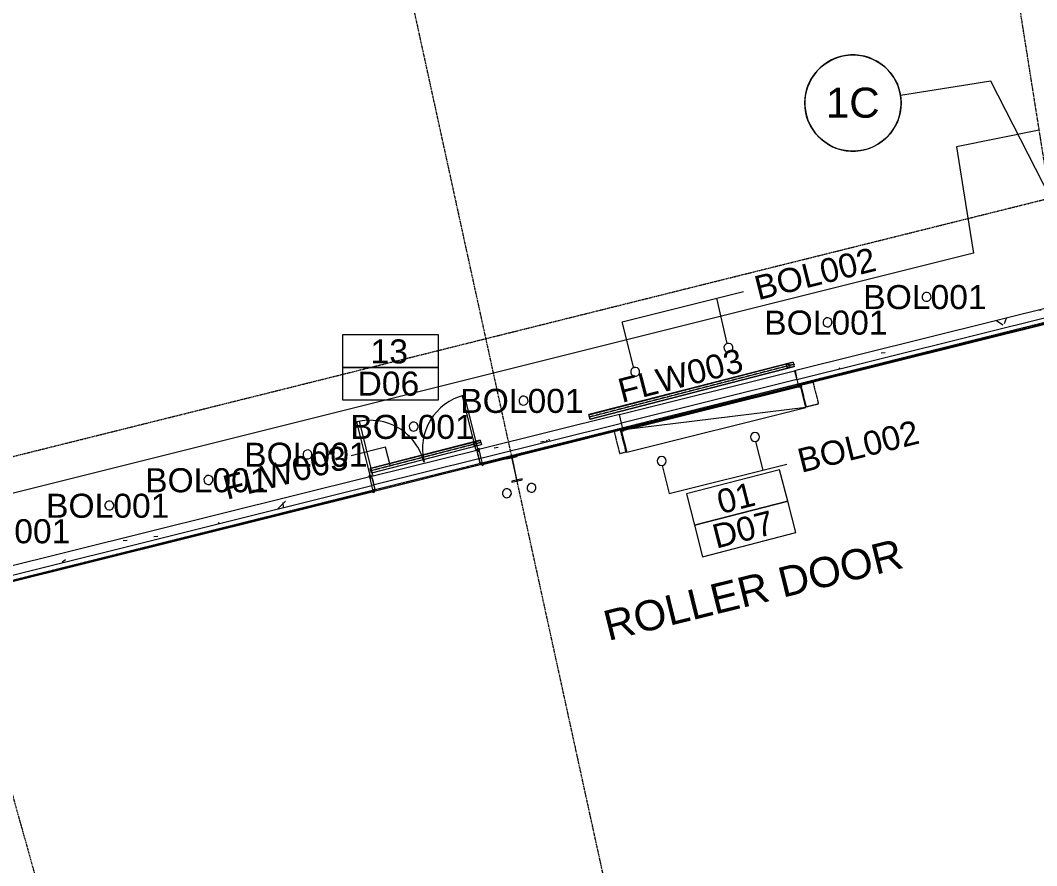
# Model space of a CAD drawing. Header units: millimetres. Extents: x -2612262 to -2065320, y 3717813 to 4283368.
# Drawn here: x -2343105 to -2326216, y 4027433 to 4041481 of the extents above; entities that cross this region are included whole.
import ezdxf

# ---------------------------------------------------------------- set-up
doc = ezdxf.new("R2010")
doc.units = ezdxf.units.MM
for name, pattern in [('Aligning Line', [3.2004, 1.6002, -1.6002]), ('Dash Small', [9, 3, -1.5, 3, -1.5]), ('Grid Line', [21, 12, -3, 3, -3]), ('Hidden', [6, 4, -2]), ('Overhead', [4, 2.5, -1.5])]:
    doc.linetypes.add(name, pattern=pattern)
for name, color, linetype, lineweight in [('A-ANNO-DIMS', 211, 'Continuous', 5), ('A-ANNO-DIMS-200', 211, 'Continuous', 5), ('A-ANNO-KEYN', 231, 'Continuous', 5), ('A-DOOR', 31, 'Continuous', 5), ('A-DOOR-FRAM', 31, 'Continuous', 5), ('A-DOOR-IDEN', 31, 'Continuous', 5), ('A-FLOR', 192, 'Continuous', 5), ('A-FLOR-OVHD', 1, 'Overhead', 13), ('A-GENM', 13, 'Continuous', 5), ('A-GENM-HDLN', 13, 'Hidden', 5), ('A-WALL', 113, 'Continuous', 5), ('A-WALL-FNSH', 113, 'Continuous', 13), ('A-WALL-PATT', 111, 'Continuous', 13), ('G-ANNO-REFR', 1, 'Aligning Line', 5), ('G-ANNO-TEXT', 231, 'Continuous', 5), ('P-SANR-FIXT', 6, 'Continuous', 5), ('Q-SPCQ', 91, 'Continuous', 5), ('S-BEAM', 12, 'Continuous', 5), ('S-GRID', 1, 'Continuous', 5), ('S-GRID-IDEN', 1, 'Continuous', 5)]:
    doc.layers.add(name, color=color, linetype=linetype, lineweight=lineweight)
doc.styles.add('Arial', font='arial.ttf', dxfattribs={"height": 500})
doc.styles.add('Arial_2', font='arial.ttf', dxfattribs={"height": 400})
doc.dimstyles.new('2_5-Diagonal-_deg_-Decimal_O', dxfattribs={"dimscale": 304.8, "dimtxt": 510.1297, "dimasz": 0.984252, "dimexe": 0.656168, "dimexo": 0.0625, "dimgap": 0.984252, "dimtad": 1, "dimdec": 0, "dimzin": 0, "dimdsep": 46, "dimtxsty": 'Arial', "dimblk1": 'OBLIQUE', "dimblk2": 'OBLIQUE', "dimsah": 1, "dimcen": 0.09, "dimdle": 0.656168, "dimazin": 0, "dimtfac": 1, "dimtdec": 4, "dimtix": 1, "dimtmove": 0, "dimatfit": 3, "dimfxl": 3.28084, "dimfxlon": 1, "dimtvp": 1, "dimtfill": 1, "dimtolj": 1, "dimtzin": 0, "dimlwd": 15, "dimlwe": 15, "dimarcsym": 2})
picture_1 = doc.add_image_def('image1.jpg', size_in_pixel=(6528, 5638))

# ---------------------------------------------------------------- blocks, each defined once
blk = doc.blocks.new('Door-Roller-Standard - D07_3000x3000x20-Flat-Standard Motor-Anodised Clear-1413415-GA - Part B')
at = {"layer": 'A-DOOR', "linetype": 'Dash Small'}
for p, q in [((-1750, 127), (-1750, 505)), ((-1750, 505), (-1545, 505)), ((-1545, 505), (-1545, 127)), ((1545, 505), (1545, 127)), ((1655, 505), (1545, 505)), ((1655, 127), (1655, 505)), ((-1545, 127), (-1750, 127)), ((1545, 127), (1655, 127))]:
    blk.add_line(p, q, dxfattribs=at)
at = {"layer": 'A-DOOR-FRAM'}
for p, q in [((-1545, 157), (-1500, 157)), ((-1545, 127), (-1545, 157)), ((-1500, 127), (-1545, 127)), ((-1541, 155), (-1541, 129)), ((-1500, 155), (-1541, 155)), ((-1541, 129), (-1500, 129)), ((-1500, 157), (-1500, 155)), ((-1500, 129), (-1500, 127)), ((1500, 157), (1545, 157)), ((1500, 155), (1500, 157)), ((1541, 155), (1500, 155)), ((1500, 129), (1541, 129)), ((1500, 127), (1500, 129)), ((1545, 127), (1500, 127)), ((1541, 129), (1541, 155)), ((1545, 157), (1545, 127))]:
    blk.add_line(p, q, dxfattribs=at)
blk = doc.blocks.new('X_Door-Panel-Roller-Standard - Standard-2852226-GA - Part B')
at = {"layer": 'A-DOOR'}
for p, q in [((-1535, 368), (1535, -10)), ((1535, 368), (-1535, 368)), ((-1535, 368), (-1535, -10)), ((1535, -10), (1535, 368)), ((-1535, 10), (1535, 10)), ((-1535, -10), (-1535, 10)), ((1535, 10), (1535, -10)), ((-1535, -10), (1535, -10)), ((1535, -10), (-1535, -10))]:
    blk.add_line(p, q, dxfattribs=at)
blk = doc.blocks.new('Bollard_Typical - 150mm Diameter - BOL002 _removable_-1561748-GA - Part B')
at = {"layer": 'Q-SPCQ'}
for start, end in [(360, 180), (180, 0)]:
    blk.add_arc((1.2, -75), 75, start, end, dxfattribs=at)
blk = doc.blocks.new('Downpipe - Straight - 01 - 150D-1306548-GA - Part B')
at = {"layer": 'P-SANR-FIXT'}
for start, end in [(0, 180), (360, 180), (180, 0), (180, 360)]:
    blk.add_arc((-40, 100), 75, start, end, dxfattribs=at)
blk = doc.blocks.new('Downpipe - Straight - 01 - 150D-1468595-GA - Part B')
at = {"layer": 'P-SANR-FIXT'}
for start, end in [(360, 180), (0, 180), (180, 360), (180, 0)]:
    blk.add_arc((-40, -100), 75, start, end, dxfattribs=at)
blk = doc.blocks.new('Door-Hinge-Double EXTERNAL - 2340x920x920x40-Solid Core-Metal Frame-Double Rebate Wraparound GRILLE-958845-GA - Part B')
at = {"layer": 'A-DOOR'}
for p, q in [((-921, 142), (-921, 1062)), ((-921, 1062), (-881, 1062)), ((-881, 1062), (-881, 142)), ((921, 1062), (881, 1062)), ((881, 1062), (881, 142)), ((921, 142), (921, 1062)), ((-881, 142), (-921, 142)), ((881, 142), (921, 142))]:
    blk.add_line(p, q, dxfattribs=at)
for centre, start, end in [((-921, 142), 360, 90), ((921, 142), 90, 180)]:
    blk.add_arc(centre, 920, start, end, dxfattribs=at)
blk = doc.blocks.new('X_Door-Frame-Metal - Standard-2852210-GA - Part B')
at = {"layer": 'A-DOOR-FRAM'}
for p, q in [((-923, 142), (-943, 142)), ((-943, 142), (-943, 128)), ((-943, 128), (-928, 128)), ((-941, 130), (-941, 140)), ((-941, 140), (-925, 140)), ((-941, 140), (-941, 130)), ((-928, 130), (-941, 130)), ((-928, 128), (-928, 130)), ((-925, 140), (-925, 99)), ((-925, 99), (-900, 99)), ((-923, 101), (-923, 142)), ((-898, 101), (-923, 101)), ((-900, 99), (-900, -99)), ((-898, -101), (-898, 101)), ((923, 101), (898, 101)), ((898, 101), (898, -101)), ((900, -99), (900, 99)), ((900, 99), (925, 99)), ((943, 142), (923, 142)), ((923, 142), (923, 101)), ((925, 99), (925, 140)), ((925, 140), (941, 140)), ((941, 130), (928, 130)), ((928, 130), (928, 128)), ((928, 128), (943, 128)), ((941, 140), (941, 130)), ((941, 130), (941, 140)), ((943, 128), (943, 142)), ((-928, -128), (-943, -128)), ((-943, -128), (-943, -142)), ((-943, -142), (-923, -142)), ((-941, -130), (-928, -130)), ((-941, -140), (-941, -130)), ((-941, -130), (-941, -140)), ((-925, -140), (-941, -140)), ((-928, -130), (-928, -128)), ((-900, -99), (-925, -99)), ((-925, -99), (-925, -140)), ((-923, -142), (-923, -101)), ((-923, -101), (-898, -101)), ((898, -101), (923, -101)), ((925, -99), (900, -99)), ((923, -101), (923, -142)), ((923, -142), (943, -142)), ((925, -140), (925, -99)), ((941, -140), (925, -140)), ((943, -128), (928, -128)), ((928, -128), (928, -130)), ((928, -130), (941, -130)), ((941, -130), (941, -140)), ((941, -140), (941, -130)), ((943, -142), (943, -128))]:
    blk.add_line(p, q, dxfattribs=at)
blk = doc.blocks.new('Structural Framing 25 - Structural Framing 1-1640794-GA - Part B')
at = {"layer": 'S-BEAM', "lineweight": 13}
for p, q in [((-2334850, 4034243), (-2335024, 4034205)), ((-2335024, 4034205), (-2335021, 4034192)), ((-2335021, 4034192), (-2334949, 4034208)), ((-2334936, 4034199), (-2334859, 4033850)), ((-2334852, 4033852), (-2334928, 4034201)), ((-2334919, 4034215), (-2334847, 4034230)), ((-2334847, 4034230), (-2334850, 4034243)), ((-2334868, 4033837), (-2334940, 4033821)), ((-2334940, 4033821), (-2334937, 4033808)), ((-2334937, 4033808), (-2334763, 4033846)), ((-2334766, 4033859), (-2334838, 4033843)), ((-2334763, 4033846), (-2334766, 4033859))]:
    blk.add_line(p, q, dxfattribs=at)
for centre, start, end in [((-2334947, 4034197), 12.3344, 102.3344), ((-2334917, 4034204), 102.3344, 192.3344), ((-2334870, 4033848), 282.3344, 12.3344), ((-2334840, 4033854), 192.3344, 282.3344)]:
    blk.add_arc(centre, 11.4, start, end, dxfattribs=at)
blk = doc.blocks.new('aba - Plumbing Fixtures - Strip Drain - Stormtech - Custom Ass - FLW003 _Doors_-1820414-GA - Part B')
at = {"layer": 'A-GENM'}
blk.add_circle((0, -95), 30, dxfattribs=at)
at = {"layer": 'A-GENM-HDLN'}
blk.add_line((0, 10), (0, -1896), dxfattribs=at)
at = {"layer": 'P-SANR-FIXT'}
for p, q in [((-41, 0), (-38, 0)), ((-41, 0), (-41, -1886)), ((-38, -1886), (-38, 0)), ((0, 0), (0, -1886)), ((38, 0), (41, 0)), ((38, 0), (38, -1886)), ((41, 0), (41, -1886)), ((-38, -1886), (-41, -1886)), ((41, -1886), (38, -1886))]:
    blk.add_line(p, q, dxfattribs=at)
blk = doc.blocks.new('aba - Plumbing Fixtures - Strip Drain - Stormtech - Custom Ass - FLW003 _Doors_-1821936-GA - Part B')
at = {"layer": 'A-GENM'}
blk.add_circle((0, -95), 30, dxfattribs=at)
at = {"layer": 'A-GENM-HDLN'}
blk.add_line((0, 10), (0, -3513), dxfattribs=at)
at = {"layer": 'P-SANR-FIXT'}
for p, q in [((-41, 0), (-38, 0)), ((-41, 0), (-41, -3503)), ((-38, -3503), (-38, 0)), ((0, 0), (0, -3503)), ((38, 0), (41, 0)), ((38, 0), (38, -3503)), ((41, 0), (41, -3503)), ((-38, -3503), (-41, -3503)), ((41, -3503), (38, -3503))]:
    blk.add_line(p, q, dxfattribs=at)
blk = doc.blocks.new('Bollard_Typical - 150mm Diameter - BOL001 _fixed_-1895789-GA - Part B')
at = {"layer": 'Q-SPCQ'}
for start, end in [(360, 180), (180, 0)]:
    blk.add_arc((1.2, -75), 75, start, end, dxfattribs=at)
blk = doc.blocks.new('Grid - A1-203820-GA - Part B')
at = {"layer": 'S-GRID-IDEN'}
blk.add_circle((0, 0), 4, dxfattribs=at)
for start, end in [(360, 180), (180, 360)]:
    blk.add_arc((0, 0), 4, start, end, dxfattribs=at)
blk = doc.blocks.new('DIMBLOCK1-GA - Part B')
at = {"layer": 'A-ANNO-DIMS-200', "lineweight": 15}
for p, q in [((-2327823, 4050069), (-2327874, 4050388)), ((-2327823, 4050069), (-2327698, 4050241)), ((-2327823, 4050069), (-2327948, 4049898)), ((-2327823, 4050069), (-2327823, 4050069)), ((-2327823, 4050069), (-2327792, 4049872)), ((-2337983, 4048155), (-2338052, 4048471)), ((-2337983, 4048155), (-2337869, 4048334)), ((-2337983, 4048155), (-2338098, 4047977)), ((-2337983, 4048155), (-2337941, 4047960))]:
    blk.add_line(p, q, dxfattribs=at)
for start, end in [(98.93584, 102.39889), (99.00033, 102.33441)]:
    blk.add_arc((-2300024, 3874558), 177699, start, end, dxfattribs=at)
at = {"layer": 'A-ANNO-DIMS-200', "color": 0, "lineweight": 15, "insert": (-2333895, 4049968), "char_height": 500, "width": 1958.9, "attachment_point": 1, "rotation": 10.6674, "line_spacing_factor": 0.941778, "style": 'Arial', "bg_fill": 3, "box_fill_scale": 1.25, "bg_fill_color": 256, "bg_fill_true_color": 13158600, "bg_fill_transparency": 0}
blk.add_mtext('3.33°', dxfattribs=at)
blk = doc.blocks.new('_Oblique')
at = {"color": 0, "linetype": 'ByBlock', "lineweight": -2}
blk.add_line((-0.5, -0.5), (0.5, 0.5), dxfattribs=at)
blk = doc.blocks.new('DIMBLOCK2-GA - Part B')
at = {"layer": 'A-ANNO-DIMS-200', "lineweight": 15}
for p, q in [((-2337980, 4048142), (-2338057, 4048493)), ((-2337980, 4048142), (-2337866, 4048320)), ((-2337980, 4048142), (-2338095, 4047963)), ((-2337980, 4048142), (-2337980, 4048142)), ((-2337980, 4048142), (-2337938, 4047946)), ((-2348008, 4045641), (-2348105, 4045988)), ((-2348008, 4045641), (-2347904, 4045826)), ((-2348008, 4045641), (-2348112, 4045457)), ((-2348008, 4045641), (-2347954, 4045449))]:
    blk.add_line(p, q, dxfattribs=at)
for start, end in [(102.26992, 105.7319), (102.33441, 105.66741)]:
    blk.add_arc((-2300024, 3874558), 177685, start, end, dxfattribs=at)
at = {"layer": 'A-ANNO-DIMS-200', "color": 0, "lineweight": 15, "insert": (-2344034, 4047688), "char_height": 500, "width": 1958.9, "attachment_point": 1, "rotation": 14.0009, "line_spacing_factor": 0.941778, "style": 'Arial', "bg_fill": 3, "box_fill_scale": 1.25, "bg_fill_color": 256, "bg_fill_true_color": 13158600, "bg_fill_transparency": 0}
blk.add_mtext('3.33°', dxfattribs=at)
blk = doc.blocks.new('AA_DOOR_MARK _ TYPE MARK_HA2 - Mark _ Type Mark-1751130-GA - Part B')
at = {"layer": 'A-DOOR-IDEN'}
for p, q in [((4, 2.7), (-4, 2.7)), ((-4, 2.7), (-4, 0)), ((4, 0), (4, 2.7)), ((4, 0), (-4, 0)), ((4, -2.7), (4, 0)), ((-4, 0), (4, 0)), ((-4, 0), (-4, -2.7)), ((-4, -2.7), (4, -2.7))]:
    blk.add_line(p, q, dxfattribs=at)

msp = doc.modelspace()

# ---------------------------------------------------------------- hatches: boundary and pattern name
at = {"layer": 'A-WALL-PATT', "lineweight": 5}
h = msp.add_hatch(dxfattribs=at)
h.set_pattern_fill('FP_2', color=256, style=0, pattern_type=2)
h.set_pattern_definition([(50, (0, 0), (1457.47236, -127.5124), [152.4, -1676.4]), (355, (0, 0), (-281.9423, 1528.4541), [121.92, -1341.12]), (100.451, (121.5, -10.6), (1175.54118, 1400.9327), [129.52, -1424.721]), (46.184, (0, 406.4), (2168.6325, -336.3419), [228.6, -2514.6]), (96.636, (180.7, 378.4), (1899.2207, 1979.4208), [194.28, -2137.081]), (351.184, (0, 406.4), (1899.2401, 1979.4025), [182.88, -2011.68]), (21, (203.2, 304.8), (1212.9148, -818.1215), [152.4, -1676.4]), (326, (203.2, 304.8), (494.41695, 1473.50445), [121.92, -1341.12]), (71.451, (304.3, 236.6), (1707.33713, 655.36968), [129.52, -1424.721]), (37.5, (0, 0), (24.709387, 676.44024), [67.056, -1257.808, 67.056, -1294.384, -1346.2]), (37.5, (0, 0), (24.709387, 676.44024), [-2686.304, 67.056, -1279.144]), (7.5, (0, 0), (534.55775, 801.44425), [67.056, -709.168, 67.056, -1227.328, -513.08]), (7.5, (0, 0), (534.55775, 801.44425), [-2070.608, 67.056, -446.024]), (327.5, (-453.14, 0), (1084.727506, -45.831226), [67.056, -440.944, 67.056, -1517.904, -2103.12]), (327.5, (-453.14, 0), (1084.727506, -45.831226), [-2092.96, 67.056, -2036.064]), (317.5, (-656.3, 0), (1185.03465, 203.41354), [67.056, -593.344, 67.056, -985.52, -1493.52]), (317.5, (-656.3, 0), (1185.03465, 203.41354), [-1712.976, 67.056, -1426.464])])
h.paths.add_polyline_path([(-2352562.9, 4029938.2), (-2337261.4, 4033751.7), (-2337297.7, 4033897.3), (-2352562.9, 4030092.8), (-2352562.9, 4029944.6)])
h.paths.add_polyline_path([(-2335450.8, 4034203), (-2333112.3, 4034785.8), (-2333148.6, 4034931.3), (-2335487, 4034348.3), (-2335461.9, 4034247.5)])
h.paths.add_polyline_path([(-2330201.4, 4035511.3), (-2325695.1, 4036634.3), (-2325718.6, 4036783), (-2330237.6, 4035656.8)])
h = msp.add_hatch(dxfattribs=at)
h.set_pattern_fill('FP_1', color=256, style=0, pattern_type=2)
h.set_pattern_definition([(0, (0, 0), (812.8, 203.2), [67.056, -542.544, 67.056, -542.544, -3251.2]), (0, (0, 0), (812.8, 203.2), [-1219.2, 67.056, -1152.144, 67.056, -542.544, -1422.4]), (0, (0, 0), (812.8, 203.2), [-3048, 67.056, -339.344, 67.056, -948.944]), (120, (304.8, 101.6), (-582.376362, 602.305448), [67.056, -542.544, 67.056, -542.544, -3251.2]), (120, (304.8, 101.6), (-582.376362, 602.305448), [-1219.2, 67.056, -1152.144, 67.056, -542.544, -1422.4]), (120, (304.8, 101.6), (-582.376362, 602.305448), [-3048, 67.056, -339.344, 67.056, -948.944]), (240, (406.4, 508), (-230.423638, -805.505448), [67.056, -542.544, 67.056, -542.544, -3251.2]), (240, (406.4, 508), (-230.423638, -805.505448), [-1219.2, 67.056, -1152.144, 67.056, -542.544, -1422.4]), (240, (406.4, 508), (-230.423638, -805.505448), [-3048, 67.056, -339.344, 67.056, -948.944])])
h.paths.add_polyline_path([(-2352562.9, 4029831), (-2337236.3, 4033651), (-2337239.2, 4033662.4), (-2339793.5, 4033025.8), (-2352562.9, 4029843.4), (-2352562.9, 4029831.5)])
h.paths.add_polyline_path([(-2335425.6, 4034102.1), (-2333087.2, 4034684.9), (-2333090.1, 4034696.5), (-2335428.5, 4034113.7), (-2335426, 4034103.5)])
h.paths.add_polyline_path([(-2330176.2, 4035410.3), (-2325948.5, 4036464), (-2325950.4, 4036475.9), (-2330179.1, 4035422), (-2330177.1, 4035414)])

# ---------------------------------------------------------------- linework, layer by layer
at = {"layer": 'A-FLOR'}
for p, q in [((-2326173.7, 4039656), (-2327546.9, 4039376.6)), ((-2327546.9, 4039376.6), (-2327398.3, 4038438.6)), ((-2327398.3, 4038438.6), (-2327267, 4037609.6)), ((-2327267, 4037609.6), (-2352320.1, 4031348.7)), ((-2333656.5, 4034928.9), (-2330264.2, 4035802.8)), ((-2330264.2, 4035802.8), (-2330243.5, 4035722.6)), ((-2330243.5, 4035722.6), (-2333635.8, 4034848.8)), ((-2330201.4, 4035511.3), (-2333112.3, 4034785.8)), ((-2333635.8, 4034848.8), (-2333656.5, 4034928.9)), ((-2337291.1, 4034034), (-2335464.7, 4034504.5)), ((-2335464.7, 4034504.5), (-2335444.1, 4034424.3)), ((-2335444.1, 4034424.3), (-2337270.5, 4033953.9)), ((-2335484.8, 4034194.5), (-2337227.4, 4033760.2)), ((-2335450.8, 4034203), (-2335482.8, 4034195)), ((-2337270.5, 4033953.9), (-2337291.1, 4034034)), ((-2337229.4, 4033759.7), (-2337261.4, 4033751.7))]:
    msp.add_line(p, q, dxfattribs=at)
at = {"layer": 'A-FLOR-OVHD'}
msp.add_line((-2352562.9, 4029845), (-2325683.7, 4036562.3), dxfattribs=at)
msp.add_line((-2352562.9, 4029845), (-2325683.7, 4036562.3), dxfattribs=at)
at = {"layer": 'A-WALL', "color": 250, "lineweight": 13}
for p, q in [((-2325718.6, 4036783), (-2330237.6, 4035656.8)), ((-2330201.4, 4035511.3), (-2325865.5, 4036591.8)), ((-2330237.6, 4035656.8), (-2330201.4, 4035511.3)), ((-2333148.6, 4034931.3), (-2335487.1, 4034348.5)), ((-2333112.3, 4034785.8), (-2333148.6, 4034931.3)), ((-2335450.8, 4034203), (-2333112.3, 4034785.8)), ((-2335487.1, 4034348.5), (-2335450.8, 4034203)), ((-2337297.7, 4033897.3), (-2352562.9, 4030092.8)), ((-2337261.4, 4033751.7), (-2337297.7, 4033897.3)), ((-2352562.9, 4029938.2), (-2337261.4, 4033751.7))]:
    msp.add_line(p, q, dxfattribs=at)
at = {"layer": 'A-WALL'}
for p, q in [((-2330179.1, 4035422), (-2325950.4, 4036475.9)), ((-2333148.6, 4034931.3), (-2330237.6, 4035656.8)), ((-2330176.2, 4035410.3), (-2333087.2, 4034684.9)), ((-2335428.5, 4034113.7), (-2333090.1, 4034696.5)), ((-2337288, 4033899.7), (-2335496.8, 4034346.1)), ((-2335494.8, 4034346.6), (-2335487.1, 4034348.5)), ((-2335435.3, 4034099.6), (-2337226.6, 4033653.2)), ((-2335425.6, 4034102.1), (-2335433.4, 4034100.1)), ((-2337297.7, 4033897.3), (-2337289.9, 4033899.2)), ((-2352562.9, 4029843.4), (-2337239.2, 4033662.4)), ((-2337228.5, 4033652.7), (-2337236.3, 4033650.8))]:
    msp.add_line(p, q, dxfattribs=at)
at = {"layer": 'A-WALL', "color": 7}
for p, q in [((-2330201.4, 4035511.3), (-2330179.1, 4035422)), ((-2333090.1, 4034696.5), (-2333112.3, 4034785.8)), ((-2335450.8, 4034203), (-2335428.5, 4034113.7)), ((-2337239.2, 4033662.4), (-2337261.4, 4033751.7))]:
    msp.add_line(p, q, dxfattribs=at)
at = {"layer": 'A-WALL-FNSH', "color": 7, "lineweight": 5}
for p, q in [((-2330176.2, 4035410.3), (-2325948.5, 4036464)), ((-2330179.1, 4035422), (-2330176.2, 4035410.3)), ((-2335425.6, 4034102.1), (-2333087.2, 4034684.9)), ((-2333087.2, 4034684.9), (-2333090.1, 4034696.5)), ((-2335428.5, 4034113.7), (-2335425.6, 4034102.1)), ((-2352562.9, 4029831), (-2337236.3, 4033650.8)), ((-2337236.3, 4033650.8), (-2337239.2, 4033662.4))]:
    msp.add_line(p, q, dxfattribs=at)
at = {"layer": 'S-GRID', "linetype": 'Grid Line'}
for p, q in [((-2318890.7, 3993674.7), (-2328032.3, 4051390.3)), ((-2320280.7, 3967197.3), (-2338193.8, 4049117.9)), ((-2326013.4, 3967221.7), (-2348456.9, 4047241.6)), ((-2353425.6, 4031691.6), (-2325942.5, 4038540.6))]:
    msp.add_line(p, q, dxfattribs=at)
at = {"layer": 'S-GRID'}
for p, q in [((-2326978.2, 4040469), (-2328478.5, 4040231.3)), ((-2325985, 4038529.5), (-2326978.2, 4040469))]:
    msp.add_line(p, q, dxfattribs=at)

# ---------------------------------------------------------------- block references
at = {"layer": 'A-DOOR', "linetype": 'Dash Small', "rotation": 193.9944047385328}
msp.add_blockref('Door-Roller-Standard - D07_3000x3000x20-Flat-Standard Motor-Anodised Clear-1413415-GA - Part B', (-2331662.4, 4035170.8), dxfattribs=at)
at = {"layer": 'A-DOOR'}
for name, p, rotation in [('X_Door-Panel-Roller-Standard - Standard-2852226-GA - Part B', (-2331628.1, 4035033), 193.9944047385328), ('Door-Hinge-Double EXTERNAL - 2340x920x920x40-Solid Core-Metal Frame-Double Rebate Wraparound GRILLE-958845-GA - Part B', (-2336361.7, 4033999.7), 13.99440473853285), ('X_Door-Frame-Metal - Standard-2852210-GA - Part B', (-2336361.7, 4033999.7), 13.99440473853285)]:
    msp.add_blockref(name, p, dxfattribs=dict(at, rotation=rotation))
at = {"layer": 'P-SANR-FIXT'}
for name, p, rotation in [('aba - Plumbing Fixtures - Strip Drain - Stormtech - Custom Ass - FLW003 _Doors_-1821936-GA - Part B', (-2330253.9, 4035762.7), 284.4447516621844), ('aba - Plumbing Fixtures - Strip Drain - Stormtech - Custom Ass - FLW003 _Doors_-1820414-GA - Part B', (-2335454.4, 4034464.4), 284.4447516621844), ('Downpipe - Straight - 01 - 150D-1306548-GA - Part B', (-2334549.9, 4033622.9), 12.34040712023572), ('Downpipe - Straight - 01 - 150D-1468595-GA - Part B', (-2335037.9, 4033516.1), 192.3404071202748)]:
    msp.add_blockref(name, p, dxfattribs=dict(at, rotation=rotation))
at = {"layer": 'Q-SPCQ'}
for name, p, rotation in [('Bollard_Typical - 150mm Diameter - BOL001 _fixed_-1895789-GA - Part B', (-2328065.5, 4036958.7), 14.44475166216758), ('Bollard_Typical - 150mm Diameter - BOL001 _fixed_-1895789-GA - Part B', (-2329711.8, 4036534.7), 14.44475166216758), ('Bollard_Typical - 150mm Diameter - BOL002 _removable_-1561748-GA - Part B', (-2331358, 4036110.6), 14.44475166216758), ('Bollard_Typical - 150mm Diameter - BOL002 _removable_-1561748-GA - Part B', (-2332907.5, 4035711.5), 14.44475166214117), ('Bollard_Typical - 150mm Diameter - BOL001 _fixed_-1895789-GA - Part B', (-2334762, 4035233.8), 14.44475166208499), ('Bollard_Typical - 150mm Diameter - BOL001 _fixed_-1895789-GA - Part B', (-2336587.6, 4034801.9), 14.44475166208499), ('Bollard_Typical - 150mm Diameter - BOL001 _fixed_-1895789-GA - Part B', (-2338352.2, 4034339.1), 14.44475166208499), ('Bollard_Typical - 150mm Diameter - BOL001 _fixed_-1895789-GA - Part B', (-2339998.5, 4033915), 14.44475166208499), ('Bollard_Typical - 150mm Diameter - BOL001 _fixed_-1895789-GA - Part B', (-2341644.8, 4033491.1), 14.44475166208499)]:
    msp.add_blockref(name, p, dxfattribs=dict(at, rotation=rotation))
for p in [(-2330898.4, 4034633), (-2332447.8, 4034233.9)]:
    msp.add_blockref('Bollard_Typical - 150mm Diameter - BOL002 _removable_-1561748-GA - Part B', p, dxfattribs=at)
at = {"layer": 'S-BEAM'}
msp.add_blockref('Structural Framing 25 - Structural Framing 1-1640794-GA - Part B', (0, 0), dxfattribs=at)
at = {"layer": 'S-GRID-IDEN', "xscale": 199.9999999999999, "yscale": 199.9999999999999, "zscale": 199.9999999999999, "rotation": 279.0003283881443}
msp.add_blockref('Grid - A1-203820-GA - Part B', (-2329268.6, 4040106.2), dxfattribs=at)

# ---------------------------------------------------------------- texts
at = {"layer": 'S-GRID-IDEN', "insert": (-2329719, 4040362.4), "char_height": 500, "width": 1074.261, "attachment_point": 1, "style": 'Arial'}
msp.add_mtext('1C', dxfattribs=at)

# ---------------------------------------------------------------- pictures from other files: only their frames are drawn
at = {"layer": 'G-ANNO-REFR'}
image = msp.add_image(picture_1, insert=(-2382054.9, 4283368.1), size_in_units=(433000, 373966.6), rotation=-122.11743, dxfattribs=at)
image.dxf.flags = 15

# ---------------------------------------------------------------- next in the draw order: dimensions: what is measured, and where the dimension line sits
at = {"layer": 'A-ANNO-DIMS', "lineweight": 15}
dim = msp.add_angular_dim_3p(base=(-2331222, 4049497.1), center=(-2300023.8, 3874558.4), p1=(-2327873.5, 4050387.9), p2=(-2338052.2, 4048470.6), dimstyle='2_5-Diagonal-_deg_-Decimal_O', override={"dimpost": '<>', "dimfxl": 10357.716246}, dxfattribs=at)
dim.commit()
dim.dimension.update_dxf_attribs({"geometry": 'DIMBLOCK1-GA - Part B', "text_midpoint": (-2333019.9, 4049732.1)})

# ---------------------------------------------------------------- next in the draw order: dimensions: what is measured, and where the dimension line sits
dim = msp.add_angular_dim_3p(base=(-2341338.9, 4047373.3), center=(-2300023.8, 3874558.4), p1=(-2338057.2, 4048493.2), p2=(-2348105.2, 4045987.8), dimstyle='2_5-Diagonal-_deg_-Decimal_O', override={"dimpost": '<>', "dimfxl": 10355.71416}, dxfattribs=at)
dim.commit()
dim.dimension.update_dxf_attribs({"geometry": 'DIMBLOCK2-GA - Part B', "text_midpoint": (-2343146.8, 4047503.6)})

# ---------------------------------------------------------------- next in the draw order: linework, layer by layer
at = {"layer": 'A-ANNO-KEYN'}
for p, q in [((-2337036.8, 4034390.5), (-2337605.4, 4034244)), ((-2336959.3, 4034089.3), (-2337036.8, 4034390.5))]:
    msp.add_line(p, q, dxfattribs=at)
at = {"layer": 'G-ANNO-TEXT', "color": 7}
for p, q in [((-2333103.1, 4036470.7), (-2331087, 4036974.5)), ((-2331532.7, 4036863.2), (-2331087, 4036974.5)), ((-2331358.8, 4036109.3), (-2331532.7, 4036863.2)), ((-2332911, 4035701.8), (-2333103.1, 4036470.7)), ((-2330886.9, 4034481.4), (-2330768, 4034005.7)), ((-2332441.2, 4034083), (-2332324.6, 4033616.7)), ((-2332324.6, 4033616.7), (-2330369.9, 4034105.2)), ((-2330768, 4034005.7), (-2330369.9, 4034105.2))]:
    msp.add_line(p, q, dxfattribs=at)

# ---------------------------------------------------------------- next in the draw order: block references
at = {"layer": 'A-DOOR-IDEN', "xscale": 199.9999999999999, "yscale": 199.9999999999999, "zscale": 199.9999999999999}
msp.add_blockref('AA_DOOR_MARK _ TYPE MARK_HA2 - Mark _ Type Mark-1751130-GA - Part B', (-2336953.4, 4035712.5), dxfattribs=at)
at = {"layer": 'A-DOOR-IDEN', "xscale": 199.9999999999998, "yscale": 199.9999999999998, "zscale": 199.9999999999998, "rotation": 14.44475166218536}
msp.add_blockref('AA_DOOR_MARK _ TYPE MARK_HA2 - Mark _ Type Mark-1751130-GA - Part B', (-2331127.9, 4033290.4), dxfattribs=at)

# ---------------------------------------------------------------- next in the draw order: texts
at = {"layer": 'A-ANNO-KEYN', "char_height": 400, "width": 2533.332, "attachment_point": 1, "style": 'Arial_2'}
for insert in [(-2329097.9, 4037081.9), (-2330744.2, 4036657.8), (-2335794.5, 4035356.9), (-2337620, 4034925.1), (-2339384.7, 4034462.2), (-2341030.9, 4034038.2), (-2342677.2, 4033614.3), (-2344323.5, 4033190.4)]:
    msp.add_mtext('BOL001', dxfattribs=dict(at, insert=insert))
at = {"layer": 'A-ANNO-KEYN', "char_height": 400, "width": 2629.535, "attachment_point": 1, "rotation": 14.44475, "style": 'Arial_2'}
for insert in [(-2333207.8, 4035510.3), (-2339772.2, 4033900.7)]:
    msp.add_mtext('FLW003', dxfattribs=dict(at, insert=insert))
at = {"layer": 'A-DOOR-IDEN', "char_height": 400, "attachment_point": 1, "style": 'Arial_2'}
for s, insert, width in [('13', (-2337284.2, 4036179.3), 769.62), ('D06', (-2337500.9, 4035644), 1266.666)]:
    msp.add_mtext(s, dxfattribs=dict(at, insert=insert, width=width))
at = {"layer": 'A-DOOR-IDEN', "char_height": 400, "attachment_point": 1, "rotation": 14.44475, "style": 'Arial_2'}
for s, insert, width in [('01', (-2331564.7, 4033659.9), 769.62), ('D07', (-2331641.1, 4033087.5), 1266.666)]:
    msp.add_mtext(s, dxfattribs=dict(at, insert=insert, width=width))
at = {"layer": 'G-ANNO-TEXT', "color": 7, "attachment_point": 1}
for s, insert, char_height, width, rotation, style in [('BOL002', (-2330941.5, 4037217.1), 400, 2533.332, 14.03117, 'Arial_2'), ('BOL002', (-2330224.4, 4034347.7), 400, 2533.332, 14.03117, 'Arial_2'), ('ROLLER DOOR', (-2333456.7, 4031651.2), 500, 6140.926, 13.90485, 'Arial')]:
    msp.add_mtext(s, dxfattribs=dict(at, insert=insert, char_height=char_height, width=width, rotation=rotation, style=style))

doc.saveas('drawing.dxf')
